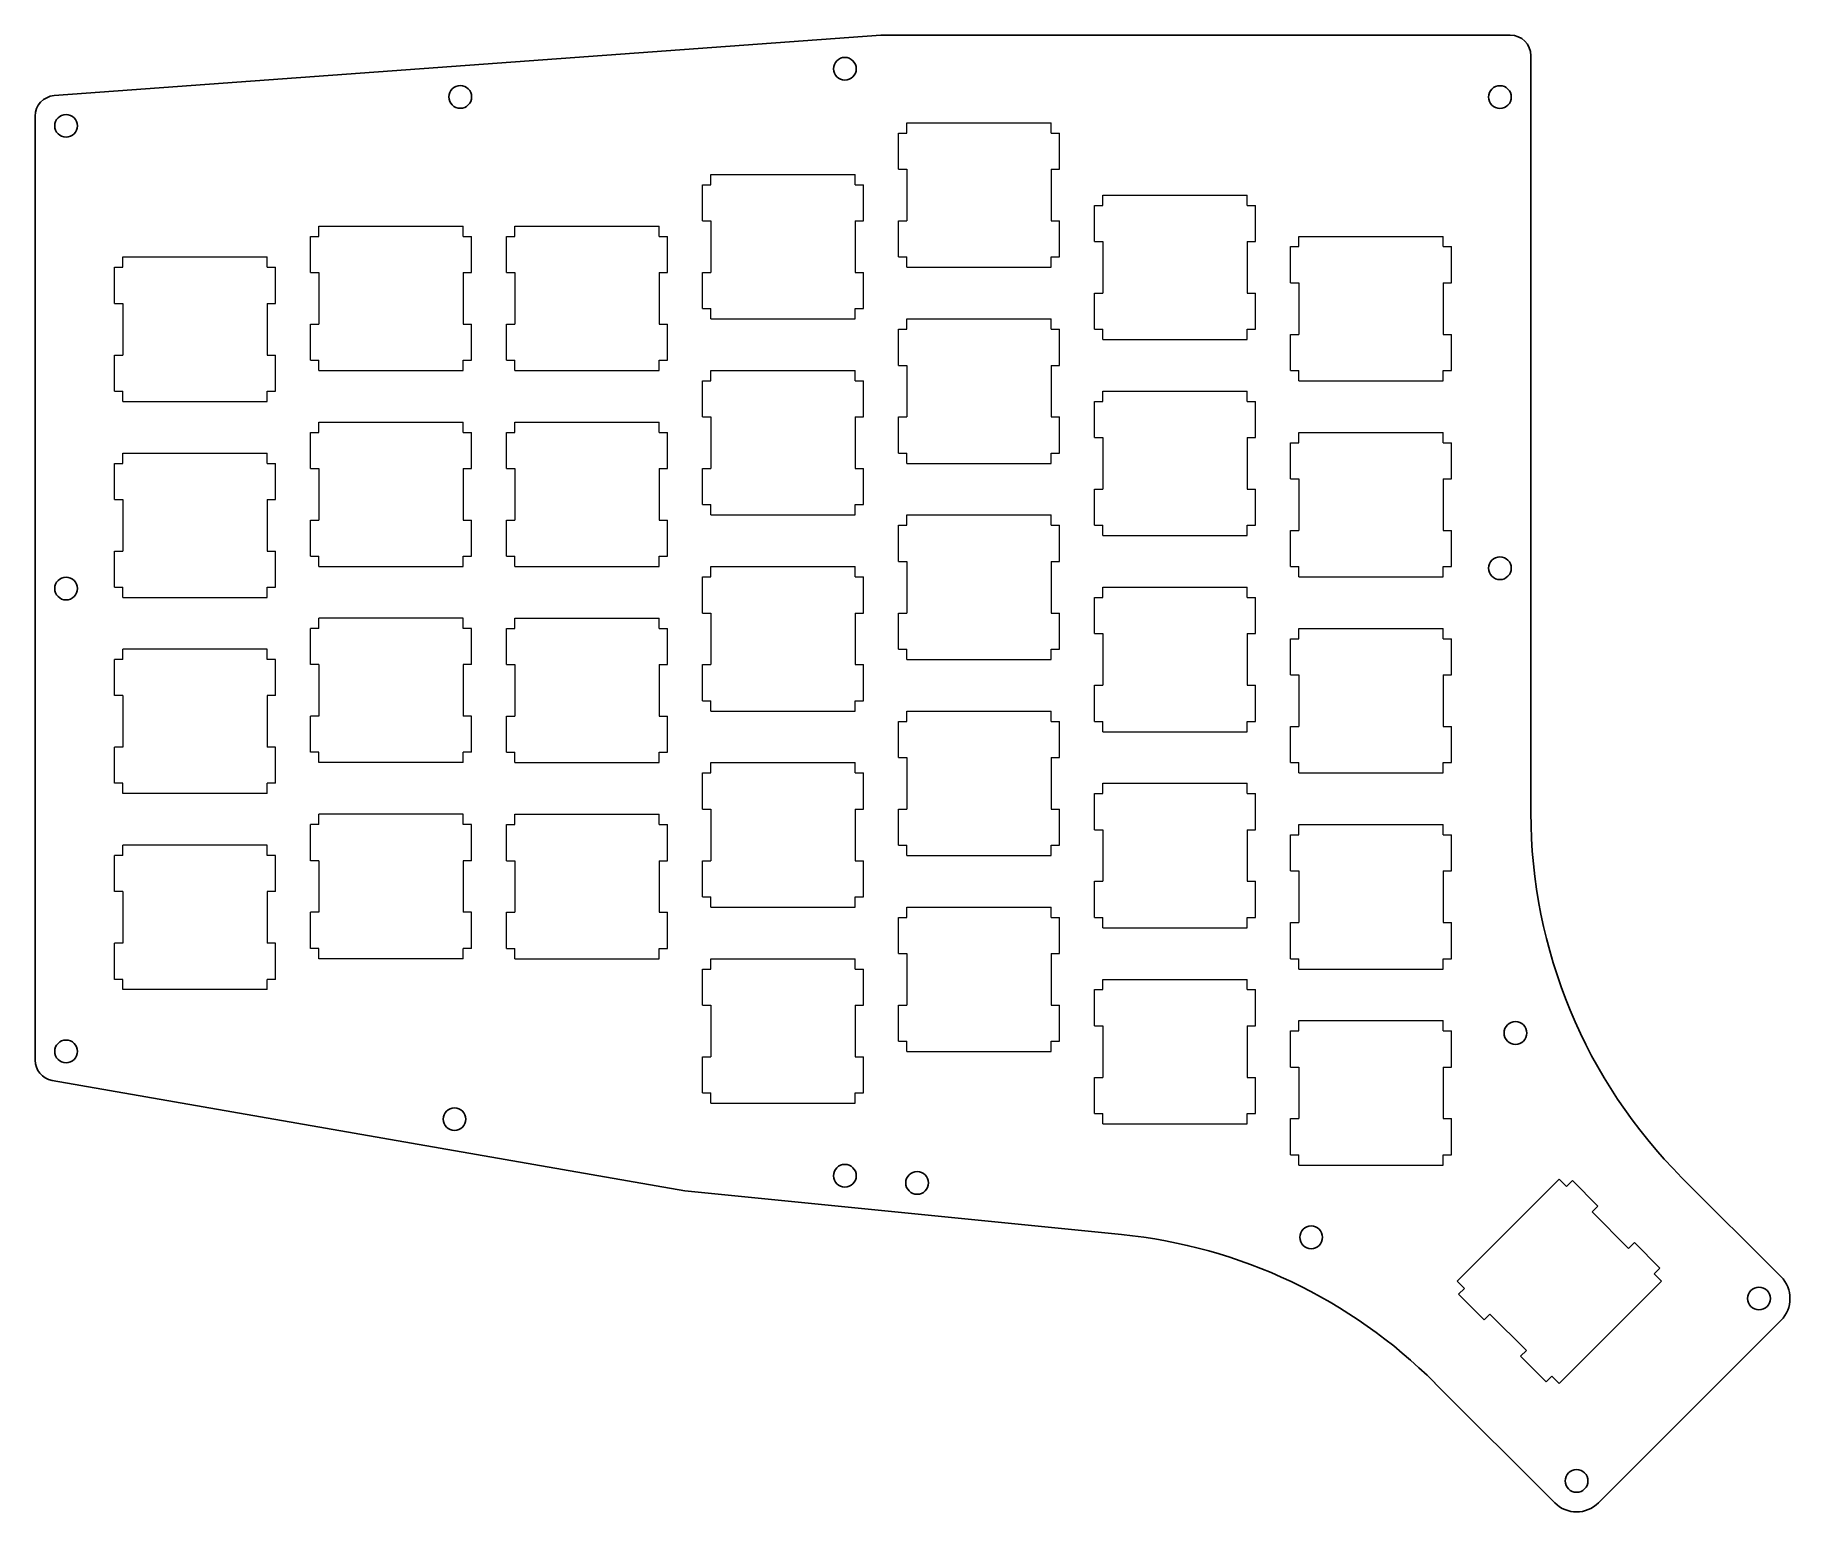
# Model space of a CAD drawing. Header units: millimetres. Extents: x 16 to 186, y -168 to -24.
import ezdxf

# ---------------------------------------------------------------- set-up
doc = ezdxf.new("R2010")
doc.units = ezdxf.units.MM
doc.header["$MEASUREMENT"] = 0
doc.layers.add('R_plate', color=1, linetype='Continuous')

msp = doc.modelspace()

# ---------------------------------------------------------------- linework, layer by layer
at = {"layer": 'R_plate'}
for p, q in [((17.36, -30.36), (97.5, -24.5)), ((158.5, -24.5), (97.5, -24.5)), ((160.5, -99.87), (160.5, -26.5)), ((15.5, -123.82), (15.5, -32.36)), ((78.5, -136.5), (17.16, -125.79)), ((184.73, -144.81), (175.14, -135.22)), ((120.82, -140.73), (78.5, -136.5)), ((167.05, -166.73), (184.73, -149.05)), ((151.2, -155.12), (162.81, -166.73))]:
    msp.add_line(p, q, dxfattribs=at)
at = {"layer": 'R_plate', "lineweight": 18}
for points in [[(99.2, -34), (100, -34)], [(99.2, -37.5), (99.2, -34)], [(100, -34), (100, -33)], [(100, -33), (114, -33)], [(114, -34), (114, -33)], [(114, -34), (114.8, -34)], [(114.8, -37.5), (114.8, -34)], [(80.2, -39), (81, -39)], [(80.2, -42.5), (80.2, -39)], [(81, -39), (81, -38)], [(81, -38), (95, -38)], [(95, -39), (95, -38)], [(95, -39), (95.8, -39)], [(95.8, -42.5), (95.8, -39)], [(99.2, -37.5), (100, -37.5)], [(100, -37.5), (100, -42.5)], [(114, -37.5), (114.8, -37.5)], [(114, -37.5), (114, -42.5)], [(119, -41), (119, -40)], [(119, -40), (133, -40)], [(133, -41), (133, -40)], [(80.2, -42.5), (81, -42.5)], [(81, -42.5), (81, -47.5)], [(95, -42.5), (95.8, -42.5)], [(95, -42.5), (95, -47.5)], [(99.2, -46), (99.2, -42.5)], [(99.2, -42.5), (100, -42.5)], [(114, -42.5), (114.8, -42.5)], [(114.8, -46), (114.8, -42.5)], [(118.2, -41), (119, -41)], [(118.2, -44.5), (118.2, -41)], [(133, -41), (133.8, -41)], [(133.8, -44.5), (133.8, -41)], [(42.2, -44), (43, -44)], [(42.2, -47.5), (42.2, -44)], [(43, -44), (43, -43)], [(43, -43), (57, -43)], [(57, -44), (57, -43)], [(57, -44), (57.8, -44)], [(57.8, -47.5), (57.8, -44)], [(61.2, -44), (62, -44)], [(61.2, -47.5), (61.2, -44)], [(62, -44), (62, -43)], [(62, -43), (76, -43)], [(76, -44), (76, -43)], [(76, -44), (76.8, -44)], [(76.8, -47.5), (76.8, -44)], [(138, -45), (138, -44)], [(138, -44), (152, -44)], [(152, -45), (152, -44)], [(118.2, -44.5), (119, -44.5)], [(119, -44.5), (119, -49.5)], [(133, -44.5), (133.8, -44.5)], [(133, -44.5), (133, -49.5)], [(137.2, -45), (138, -45)], [(137.2, -48.5), (137.2, -45)], [(152, -45), (152.8, -45)], [(152.8, -48.5), (152.8, -45)], [(23.2, -47), (24, -47)], [(23.2, -50.5), (23.2, -47)], [(24, -47), (24, -46)], [(24, -46), (38, -46)], [(38, -47), (38, -46)], [(38, -47), (38.8, -47)], [(38.8, -50.5), (38.8, -47)], [(42.2, -47.5), (43, -47.5)], [(43, -47.5), (43, -52.5)], [(57, -47.5), (57.8, -47.5)], [(57, -47.5), (57, -52.5)], [(61.2, -47.5), (62, -47.5)], [(62, -47.5), (62, -52.5)], [(76, -47.5), (76.8, -47.5)], [(76, -47.5), (76, -52.5)], [(80.2, -51), (80.2, -47.5)], [(80.2, -47.5), (81, -47.5)], [(95, -47.5), (95.8, -47.5)], [(95.8, -51), (95.8, -47.5)], [(99.2, -46), (100, -46)], [(100, -47), (100, -46)], [(100, -47), (114, -47)], [(114, -46), (114.8, -46)], [(114, -47), (114, -46)], [(137.2, -48.5), (138, -48.5)], [(138, -48.5), (138, -53.5)], [(152, -48.5), (152.8, -48.5)], [(152, -48.5), (152, -53.5)], [(23.2, -50.5), (24, -50.5)], [(24, -50.5), (24, -55.5)], [(38, -50.5), (38.8, -50.5)], [(38, -50.5), (38, -55.5)], [(80.2, -51), (81, -51)], [(81, -52), (81, -51)], [(95, -51), (95.8, -51)], [(95, -52), (95, -51)], [(118.2, -53), (118.2, -49.5)], [(118.2, -49.5), (119, -49.5)], [(133, -49.5), (133.8, -49.5)], [(133.8, -53), (133.8, -49.5)], [(42.2, -56), (42.2, -52.5)], [(42.2, -52.5), (43, -52.5)], [(57, -52.5), (57.8, -52.5)], [(57.8, -56), (57.8, -52.5)], [(61.2, -56), (61.2, -52.5)], [(61.2, -52.5), (62, -52.5)], [(76, -52.5), (76.8, -52.5)], [(76.8, -56), (76.8, -52.5)], [(81, -52), (95, -52)], [(100, -53), (100, -52)], [(100, -52), (114, -52)], [(114, -53), (114, -52)], [(99.2, -53), (100, -53)], [(99.2, -56.5), (99.2, -53)], [(114, -53), (114.8, -53)], [(114.8, -56.5), (114.8, -53)], [(118.2, -53), (119, -53)], [(119, -54), (119, -53)], [(119, -54), (133, -54)], [(133, -53), (133.8, -53)], [(133, -54), (133, -53)], [(137.2, -57), (137.2, -53.5)], [(137.2, -53.5), (138, -53.5)], [(152, -53.5), (152.8, -53.5)], [(152.8, -57), (152.8, -53.5)], [(23.2, -59), (23.2, -55.5)], [(23.2, -55.5), (24, -55.5)], [(38, -55.5), (38.8, -55.5)], [(38.8, -59), (38.8, -55.5)], [(42.2, -56), (43, -56)], [(43, -57), (43, -56)], [(57, -56), (57.8, -56)], [(57, -57), (57, -56)], [(61.2, -56), (62, -56)], [(62, -57), (62, -56)], [(76, -56), (76.8, -56)], [(76, -57), (76, -56)], [(43, -57), (57, -57)], [(62, -57), (76, -57)], [(81, -58), (81, -57)], [(81, -57), (95, -57)], [(95, -58), (95, -57)], [(99.2, -56.5), (100, -56.5)], [(100, -56.5), (100, -61.5)], [(114, -56.5), (114.8, -56.5)], [(114, -56.5), (114, -61.5)], [(137.2, -57), (138, -57)], [(138, -58), (138, -57)], [(152, -57), (152.8, -57)], [(152, -58), (152, -57)], [(23.2, -59), (24, -59)], [(24, -60), (24, -59)], [(38, -59), (38.8, -59)], [(38, -60), (38, -59)], [(80.2, -58), (81, -58)], [(80.2, -61.5), (80.2, -58)], [(95, -58), (95.8, -58)], [(95.8, -61.5), (95.8, -58)], [(119, -60), (119, -59)], [(119, -59), (133, -59)], [(133, -60), (133, -59)], [(138, -58), (152, -58)], [(24, -60), (38, -60)], [(118.2, -60), (119, -60)], [(118.2, -63.5), (118.2, -60)], [(133, -60), (133.8, -60)], [(133.8, -63.5), (133.8, -60)], [(43, -63), (43, -62)], [(43, -62), (57, -62)], [(57, -63), (57, -62)], [(62, -63), (62, -62)], [(62, -62), (76, -62)], [(76, -63), (76, -62)], [(80.2, -61.5), (81, -61.5)], [(81, -61.5), (81, -66.5)], [(95, -61.5), (95.8, -61.5)], [(95, -61.5), (95, -66.5)], [(99.2, -65), (99.2, -61.5)], [(99.2, -61.5), (100, -61.5)], [(114, -61.5), (114.8, -61.5)], [(114.8, -65), (114.8, -61.5)], [(42.2, -63), (43, -63)], [(42.2, -66.5), (42.2, -63)], [(57, -63), (57.8, -63)], [(57.8, -66.5), (57.8, -63)], [(61.2, -63), (62, -63)], [(61.2, -66.5), (61.2, -63)], [(76, -63), (76.8, -63)], [(76.8, -66.5), (76.8, -63)], [(118.2, -63.5), (119, -63.5)], [(119, -63.5), (119, -68.5)], [(133, -63.5), (133.8, -63.5)], [(133, -63.5), (133, -68.5)], [(137.2, -64), (138, -64)], [(137.2, -67.5), (137.2, -64)], [(138, -64), (138, -63)], [(138, -63), (152, -63)], [(152, -64), (152, -63)], [(152, -64), (152.8, -64)], [(152.8, -67.5), (152.8, -64)], [(23.2, -66), (24, -66)], [(23.2, -69.5), (23.2, -66)], [(24, -66), (24, -65)], [(24, -65), (38, -65)], [(38, -66), (38, -65)], [(38, -66), (38.8, -66)], [(38.8, -69.5), (38.8, -66)], [(99.2, -65), (100, -65)], [(100, -66), (100, -65)], [(100, -66), (114, -66)], [(114, -65), (114.8, -65)], [(114, -66), (114, -65)], [(42.2, -66.5), (43, -66.5)], [(43, -66.5), (43, -71.5)], [(57, -66.5), (57.8, -66.5)], [(57, -66.5), (57, -71.5)], [(61.2, -66.5), (62, -66.5)], [(62, -66.5), (62, -71.5)], [(76, -66.5), (76.8, -66.5)], [(76, -66.5), (76, -71.5)], [(80.2, -70), (80.2, -66.5)], [(80.2, -66.5), (81, -66.5)], [(95, -66.5), (95.8, -66.5)], [(95.8, -70), (95.8, -66.5)], [(137.2, -67.5), (138, -67.5)], [(138, -67.5), (138, -72.5)], [(152, -67.5), (152.8, -67.5)], [(152, -67.5), (152, -72.5)], [(23.2, -69.5), (24, -69.5)], [(24, -69.5), (24, -74.5)], [(38, -69.5), (38.8, -69.5)], [(38, -69.5), (38, -74.5)], [(118.2, -72), (118.2, -68.5)], [(118.2, -68.5), (119, -68.5)], [(133, -68.5), (133.8, -68.5)], [(133.8, -72), (133.8, -68.5)], [(80.2, -70), (81, -70)], [(81, -71), (81, -70)], [(81, -71), (95, -71)], [(95, -70), (95.8, -70)], [(95, -71), (95, -70)], [(100, -72), (100, -71)], [(100, -71), (114, -71)], [(114, -72), (114, -71)], [(42.2, -75), (42.2, -71.5)], [(42.2, -71.5), (43, -71.5)], [(57, -71.5), (57.8, -71.5)], [(57.8, -75), (57.8, -71.5)], [(61.2, -75), (61.2, -71.5)], [(61.2, -71.5), (62, -71.5)], [(76, -71.5), (76.8, -71.5)], [(76.8, -75), (76.8, -71.5)], [(99.2, -72), (100, -72)], [(99.2, -75.5), (99.2, -72)], [(114, -72), (114.8, -72)], [(114.8, -75.5), (114.8, -72)], [(118.2, -72), (119, -72)], [(119, -73), (119, -72)], [(119, -73), (133, -73)], [(133, -72), (133.8, -72)], [(133, -73), (133, -72)], [(137.2, -76), (137.2, -72.5)], [(137.2, -72.5), (138, -72.5)], [(152, -72.5), (152.8, -72.5)], [(152.8, -76), (152.8, -72.5)], [(23.2, -78), (23.2, -74.5)], [(23.2, -74.5), (24, -74.5)], [(38, -74.5), (38.8, -74.5)], [(38.8, -78), (38.8, -74.5)], [(42.2, -75), (43, -75)], [(43, -76), (43, -75)], [(43, -76), (57, -76)], [(57, -75), (57.8, -75)], [(57, -76), (57, -75)], [(61.2, -75), (62, -75)], [(62, -76), (62, -75)], [(62, -76), (76, -76)], [(76, -75), (76.8, -75)], [(76, -76), (76, -75)], [(81, -77), (81, -76)], [(81, -76), (95, -76)], [(95, -77), (95, -76)], [(99.2, -75.5), (100, -75.5)], [(100, -75.5), (100, -80.5)], [(114, -75.5), (114.8, -75.5)], [(114, -75.5), (114, -80.5)], [(137.2, -76), (138, -76)], [(138, -77), (138, -76)], [(152, -76), (152.8, -76)], [(152, -77), (152, -76)], [(23.2, -78), (24, -78)], [(24, -79), (24, -78)], [(38, -78), (38.8, -78)], [(38, -79), (38, -78)], [(80.2, -77), (81, -77)], [(80.2, -80.5), (80.2, -77)], [(95, -77), (95.8, -77)], [(95.8, -80.5), (95.8, -77)], [(119, -79), (119, -78)], [(119, -78), (133, -78)], [(133, -79), (133, -78)], [(138, -77), (152, -77)], [(24, -79), (38, -79)], [(118.2, -79), (119, -79)], [(118.2, -82.5), (118.2, -79)], [(133, -79), (133.8, -79)], [(133.8, -82.5), (133.8, -79)], [(43, -82), (43, -81)], [(57, -81), (43, -81)], [(57, -82), (57, -81)], [(62, -82), (62, -81)], [(62, -81), (76, -81)], [(76, -82), (76, -81)], [(80.2, -80.5), (81, -80.5)], [(81, -80.5), (81, -85.5)], [(95, -80.5), (95.8, -80.5)], [(95, -80.5), (95, -85.5)], [(99.2, -84), (99.2, -80.5)], [(99.2, -80.5), (100, -80.5)], [(114, -80.5), (114.8, -80.5)], [(114.8, -84), (114.8, -80.5)], [(42.2, -85.5), (42.2, -82)], [(43, -82), (42.2, -82)], [(57.8, -82), (57, -82)], [(57.8, -85.5), (57.8, -82)], [(61.2, -82), (62, -82)], [(61.2, -85.5), (61.2, -82)], [(76, -82), (76.8, -82)], [(76.8, -85.5), (76.8, -82)], [(118.2, -82.5), (119, -82.5)], [(119, -82.5), (119, -87.5)], [(133, -82.5), (133.8, -82.5)], [(133, -82.5), (133, -87.5)], [(137.2, -83), (138, -83)], [(137.2, -86.5), (137.2, -83)], [(138, -83), (138, -82)], [(138, -82), (152, -82)], [(152, -83), (152, -82)], [(152, -83), (152.8, -83)], [(152.8, -86.5), (152.8, -83)], [(23.2, -88.5), (23.2, -85)], [(24, -85), (23.2, -85)], [(24, -85), (24, -84)], [(38, -84), (24, -84)], [(38, -85), (38, -84)], [(38.8, -85), (38, -85)], [(38.8, -88.5), (38.8, -85)], [(99.2, -84), (100, -84)], [(100, -85), (100, -84)], [(100, -85), (114, -85)], [(114, -84), (114.8, -84)], [(114, -85), (114, -84)], [(43, -85.5), (42.2, -85.5)], [(43, -85.5), (43, -90.5)], [(57.8, -85.5), (57, -85.5)], [(57, -85.5), (57, -90.5)], [(61.2, -85.5), (62, -85.5)], [(62, -85.5), (62, -90.5)], [(76, -85.5), (76.8, -85.5)], [(76, -85.5), (76, -90.5)], [(80.2, -89), (80.2, -85.5)], [(80.2, -85.5), (81, -85.5)], [(95, -85.5), (95.8, -85.5)], [(95.8, -89), (95.8, -85.5)], [(137.2, -86.5), (138, -86.5)], [(138, -86.5), (138, -91.5)], [(152, -86.5), (152.8, -86.5)], [(152, -86.5), (152, -91.5)], [(118.2, -91), (118.2, -87.5)], [(118.2, -87.5), (119, -87.5)], [(133, -87.5), (133.8, -87.5)], [(133.8, -91), (133.8, -87.5)], [(24, -88.5), (23.2, -88.5)], [(24, -88.5), (24, -93.5)], [(38.8, -88.5), (38, -88.5)], [(38, -88.5), (38, -93.5)], [(80.2, -89), (81, -89)], [(81, -90), (81, -89)], [(81, -90), (95, -90)], [(95, -89), (95.8, -89)], [(95, -90), (95, -89)], [(100, -91), (100, -90)], [(100, -90), (114, -90)], [(114, -91), (114, -90)], [(43, -90.5), (42.2, -90.5)], [(42.2, -94), (42.2, -90.5)], [(57.8, -90.5), (57, -90.5)], [(57.8, -94), (57.8, -90.5)], [(61.2, -94), (61.2, -90.5)], [(61.2, -90.5), (62, -90.5)], [(76, -90.5), (76.8, -90.5)], [(76.8, -94), (76.8, -90.5)], [(99.2, -91), (100, -91)], [(99.2, -94.5), (99.2, -91)], [(114, -91), (114.8, -91)], [(114.8, -94.5), (114.8, -91)], [(118.2, -91), (119, -91)], [(119, -92), (119, -91)], [(133, -91), (133.8, -91)], [(133, -92), (133, -91)], [(137.2, -95), (137.2, -91.5)], [(137.2, -91.5), (138, -91.5)], [(152, -91.5), (152.8, -91.5)], [(152.8, -95), (152.8, -91.5)], [(24, -93.5), (23.2, -93.5)], [(23.2, -97), (23.2, -93.5)], [(38.8, -93.5), (38, -93.5)], [(38.8, -97), (38.8, -93.5)], [(119, -92), (133, -92)], [(43, -94), (42.2, -94)], [(43, -95), (43, -94)], [(57, -95), (43, -95)], [(57.8, -94), (57, -94)], [(57, -95), (57, -94)], [(61.2, -94), (62, -94)], [(62, -95), (62, -94)], [(62, -95), (76, -95)], [(76, -94), (76.8, -94)], [(76, -95), (76, -94)], [(81, -96), (81, -95)], [(81, -95), (95, -95)], [(95, -96), (95, -95)], [(99.2, -94.5), (100, -94.5)], [(100, -94.5), (100, -99.5)], [(114, -94.5), (114.8, -94.5)], [(114, -94.5), (114, -99.5)], [(137.2, -95), (138, -95)], [(138, -96), (138, -95)], [(152, -95), (152.8, -95)], [(152, -96), (152, -95)], [(80.2, -96), (81, -96)], [(80.2, -99.5), (80.2, -96)], [(95, -96), (95.8, -96)], [(95.8, -99.5), (95.8, -96)], [(138, -96), (152, -96)], [(24, -97), (23.2, -97)], [(24, -98), (24, -97)], [(38, -98), (24, -98)], [(38.8, -97), (38, -97)], [(38, -98), (38, -97)], [(118.2, -98), (119, -98)], [(118.2, -101.5), (118.2, -98)], [(119, -98), (119, -97)], [(119, -97), (133, -97)], [(133, -98), (133, -97)], [(133, -98), (133.8, -98)], [(133.8, -101.5), (133.8, -98)], [(43, -101), (43, -100)], [(57, -100), (43, -100)], [(57, -101), (57, -100)], [(62, -101), (62, -100)], [(62, -100), (76, -100)], [(76, -101), (76, -100)], [(80.2, -99.5), (81, -99.5)], [(81, -99.5), (81, -104.5)], [(95, -99.5), (95.8, -99.5)], [(95, -99.5), (95, -104.5)], [(99.2, -103), (99.2, -99.5)], [(99.2, -99.5), (100, -99.5)], [(114, -99.5), (114.8, -99.5)], [(114.8, -103), (114.8, -99.5)], [(42.2, -104.5), (42.2, -101)], [(43, -101), (42.2, -101)], [(57.8, -101), (57, -101)], [(57.8, -104.5), (57.8, -101)], [(61.2, -101), (62, -101)], [(61.2, -104.5), (61.2, -101)], [(76, -101), (76.8, -101)], [(76.8, -104.5), (76.8, -101)], [(118.2, -101.5), (119, -101.5)], [(119, -101.5), (119, -106.5)], [(133, -101.5), (133.8, -101.5)], [(133, -101.5), (133, -106.5)], [(137.2, -102), (138, -102)], [(137.2, -105.5), (137.2, -102)], [(138, -102), (138, -101)], [(138, -101), (152, -101)], [(152, -102), (152, -101)], [(152, -102), (152.8, -102)], [(152.8, -105.5), (152.8, -102)], [(24, -104), (24, -103)], [(38, -103), (24, -103)], [(38, -104), (38, -103)], [(99.2, -103), (100, -103)], [(100, -104), (100, -103)], [(114, -103), (114.8, -103)], [(114, -104), (114, -103)], [(23.2, -107.5), (23.2, -104)], [(24, -104), (23.2, -104)], [(38.8, -104), (38, -104)], [(38.8, -107.5), (38.8, -104)], [(43, -104.5), (42.2, -104.5)], [(43, -104.5), (43, -109.5)], [(57.8, -104.5), (57, -104.5)], [(57, -104.5), (57, -109.5)], [(61.2, -104.5), (62, -104.5)], [(62, -104.5), (62, -109.5)], [(76, -104.5), (76.8, -104.5)], [(76, -104.5), (76, -109.5)], [(80.2, -108), (80.2, -104.5)], [(80.2, -104.5), (81, -104.5)], [(95, -104.5), (95.8, -104.5)], [(95.8, -108), (95.8, -104.5)], [(100, -104), (114, -104)], [(118.2, -110), (118.2, -106.5)], [(118.2, -106.5), (119, -106.5)], [(133, -106.5), (133.8, -106.5)], [(133.8, -110), (133.8, -106.5)], [(137.2, -105.5), (138, -105.5)], [(138, -105.5), (138, -110.5)], [(152, -105.5), (152.8, -105.5)], [(152, -105.5), (152, -110.5)], [(24, -107.5), (23.2, -107.5)], [(24, -107.5), (24, -112.5)], [(38.8, -107.5), (38, -107.5)], [(38, -107.5), (38, -112.5)], [(80.2, -108), (81, -108)], [(81, -109), (81, -108)], [(95, -108), (95.8, -108)], [(95, -109), (95, -108)], [(43, -109.5), (42.2, -109.5)], [(42.2, -113), (42.2, -109.5)], [(57.8, -109.5), (57, -109.5)], [(57.8, -113), (57.8, -109.5)], [(61.2, -113), (61.2, -109.5)], [(61.2, -109.5), (62, -109.5)], [(76, -109.5), (76.8, -109.5)], [(76.8, -113), (76.8, -109.5)], [(81, -109), (95, -109)], [(99.2, -110), (100, -110)], [(99.2, -113.5), (99.2, -110)], [(100, -110), (100, -109)], [(100, -109), (114, -109)], [(114, -110), (114, -109)], [(114, -110), (114.8, -110)], [(114.8, -113.5), (114.8, -110)], [(118.2, -110), (119, -110)], [(119, -111), (119, -110)], [(133, -110), (133.8, -110)], [(133, -111), (133, -110)], [(137.2, -114), (137.2, -110.5)], [(137.2, -110.5), (138, -110.5)], [(152, -110.5), (152.8, -110.5)], [(152.8, -114), (152.8, -110.5)], [(119, -111), (133, -111)], [(24, -112.5), (23.2, -112.5)], [(23.2, -116), (23.2, -112.5)], [(38.8, -112.5), (38, -112.5)], [(38.8, -116), (38.8, -112.5)], [(43, -113), (42.2, -113)], [(43, -114), (43, -113)], [(57.8, -113), (57, -113)], [(57, -114), (57, -113)], [(61.2, -113), (62, -113)], [(62, -114), (62, -113)], [(76, -113), (76.8, -113)], [(76, -114), (76, -113)], [(99.2, -113.5), (100, -113.5)], [(100, -113.5), (100, -118.5)], [(114, -113.5), (114.8, -113.5)], [(114, -113.5), (114, -118.5)], [(57, -114), (43, -114)], [(62, -114), (76, -114)], [(80.2, -115), (81, -115)], [(80.2, -118.5), (80.2, -115)], [(81, -115), (81, -114)], [(81, -114), (95, -114)], [(95, -115), (95, -114)], [(95, -115), (95.8, -115)], [(95.8, -118.5), (95.8, -115)], [(137.2, -114), (138, -114)], [(138, -115), (138, -114)], [(138, -115), (152, -115)], [(152, -114), (152.8, -114)], [(152, -115), (152, -114)], [(24, -116), (23.2, -116)], [(24, -117), (24, -116)], [(38, -117), (24, -117)], [(38.8, -116), (38, -116)], [(38, -117), (38, -116)], [(118.2, -117), (119, -117)], [(118.2, -120.5), (118.2, -117)], [(119, -117), (119, -116)], [(119, -116), (133, -116)], [(133, -117), (133, -116)], [(133, -117), (133.8, -117)], [(133.8, -120.5), (133.8, -117)], [(80.2, -118.5), (81, -118.5)], [(81, -118.5), (81, -123.5)], [(95, -118.5), (95.8, -118.5)], [(95, -118.5), (95, -123.5)], [(99.2, -122), (99.2, -118.5)], [(99.2, -118.5), (100, -118.5)], [(114, -118.5), (114.8, -118.5)], [(114.8, -122), (114.8, -118.5)], [(118.2, -120.5), (119, -120.5)], [(119, -120.5), (119, -125.5)], [(133, -120.5), (133.8, -120.5)], [(133, -120.5), (133, -125.5)], [(138, -121), (138, -120)], [(138, -120), (152, -120)], [(152, -121), (152, -120)], [(99.2, -122), (100, -122)], [(100, -123), (100, -122)], [(114, -122), (114.8, -122)], [(114, -123), (114, -122)], [(137.2, -121), (138, -121)], [(137.2, -124.5), (137.2, -121)], [(152, -121), (152.8, -121)], [(152.8, -124.5), (152.8, -121)], [(80.2, -127), (80.2, -123.5)], [(80.2, -123.5), (81, -123.5)], [(95, -123.5), (95.8, -123.5)], [(95.8, -127), (95.8, -123.5)], [(100, -123), (114, -123)], [(118.2, -129), (118.2, -125.5)], [(118.2, -125.5), (119, -125.5)], [(133, -125.5), (133.8, -125.5)], [(133.8, -129), (133.8, -125.5)], [(137.2, -124.5), (138, -124.5)], [(138, -124.5), (138, -129.5)], [(152, -124.5), (152.8, -124.5)], [(152, -124.5), (152, -129.5)], [(80.2, -127), (81, -127)], [(81, -128), (81, -127)], [(95, -127), (95.8, -127)], [(95, -128), (95, -127)], [(81, -128), (95, -128)], [(118.2, -129), (119, -129)], [(119, -130), (119, -129)], [(133, -129), (133.8, -129)], [(133, -130), (133, -129)], [(119, -130), (133, -130)], [(137.2, -133), (137.2, -129.5)], [(137.2, -129.5), (138, -129.5)], [(152, -129.5), (152.8, -129.5)], [(152.8, -133), (152.8, -129.5)], [(137.2, -133), (138, -133)], [(138, -134), (138, -133)], [(138, -134), (152, -134)], [(152, -133), (152.8, -133)], [(152, -134), (152, -133)], [(153.35, -145.25), (163.25, -135.35)], [(163.96, -136.06), (163.25, -135.35)], [(163.96, -136.06), (164.52, -135.49)], [(167, -137.97), (164.52, -135.49)], [(166.43, -138.53), (167, -137.97)], [(166.43, -138.53), (169.97, -142.07)], [(169.97, -142.07), (170.53, -141.5)], [(173.01, -143.98), (170.53, -141.5)], [(172.44, -144.54), (173.01, -143.98)], [(173.15, -145.25), (172.44, -144.54)], [(154.06, -145.96), (153.35, -145.25)], [(153.49, -146.52), (154.06, -145.96)], [(163.25, -155.15), (173.15, -145.25)], [(155.97, -149), (153.49, -146.52)], [(155.97, -149), (156.53, -148.43)], [(156.53, -148.43), (160.07, -151.97)], [(159.5, -152.53), (160.07, -151.97)], [(161.98, -155.01), (159.5, -152.53)], [(161.98, -155.01), (162.54, -154.44)], [(163.25, -155.15), (162.54, -154.44)]]:
    msp.add_lwpolyline(points, dxfattribs=at)
at = {"layer": 'R_plate'}
for centre in [(94, -27.76), (56.72, -30.49), (157.5, -30.5), (18.5, -33.29), (157.5, -76.16), (18.5, -78.13), (159, -121.2), (18.5, -122.98), (56.16, -129.55), (94, -135.03), (101, -135.73), (139.2, -141), (182.61, -146.93), (164.93, -164.61)]:
    msp.add_circle(centre, 1.1, dxfattribs=at)
for centre, radius, start, end in [((158.5, -26.5), 2, 0, 90), ((17.5, -32.36), 2, 94.185, 180), ((210.5, -99.87), 50, 180, 224.9965), ((17.5, -123.82), 2, 180, 260.0975), ((115.85, -190.48), 50, 45, 84.295), ((182.61, -146.93), 3, 315.0011, 44.9965), ((164.93, -164.61), 3, 225, 315)]:
    msp.add_arc(centre, radius, start, end, dxfattribs=at)

doc.saveas('drawing.dxf')
